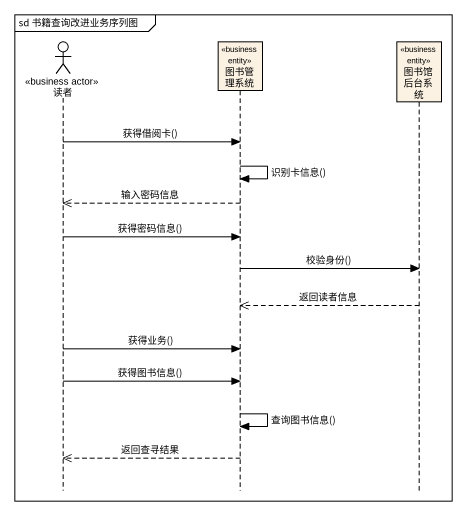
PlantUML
@startuml
mainframe sd 书籍查询改进业务序列图
hide footbox
actor 读者 <<business actor>>
participant 图书管理系统 <<business entity>>
participant 图书馆后台系统 <<business entity>>

读者 -> 图书管理系统 : 获得借阅卡()
图书管理系统 -> 图书管理系统 : 识别卡信息()
图书管理系统 -->> 读者 : 输入密码信息
读者 -> 图书管理系统 : 获得密码信息()
图书管理系统 -> 图书馆后台系统 : 校验身份()
图书馆后台系统 -->> 图书管理系统 : 返回读者信息
读者 -> 图书管理系统 : 获得业务()
读者 -> 图书管理系统 : 获得图书信息()
图书管理系统 -> 图书管理系统 : 查询图书信息()
图书管理系统 -->> 读者 : 返回查寻结果
@enduml
